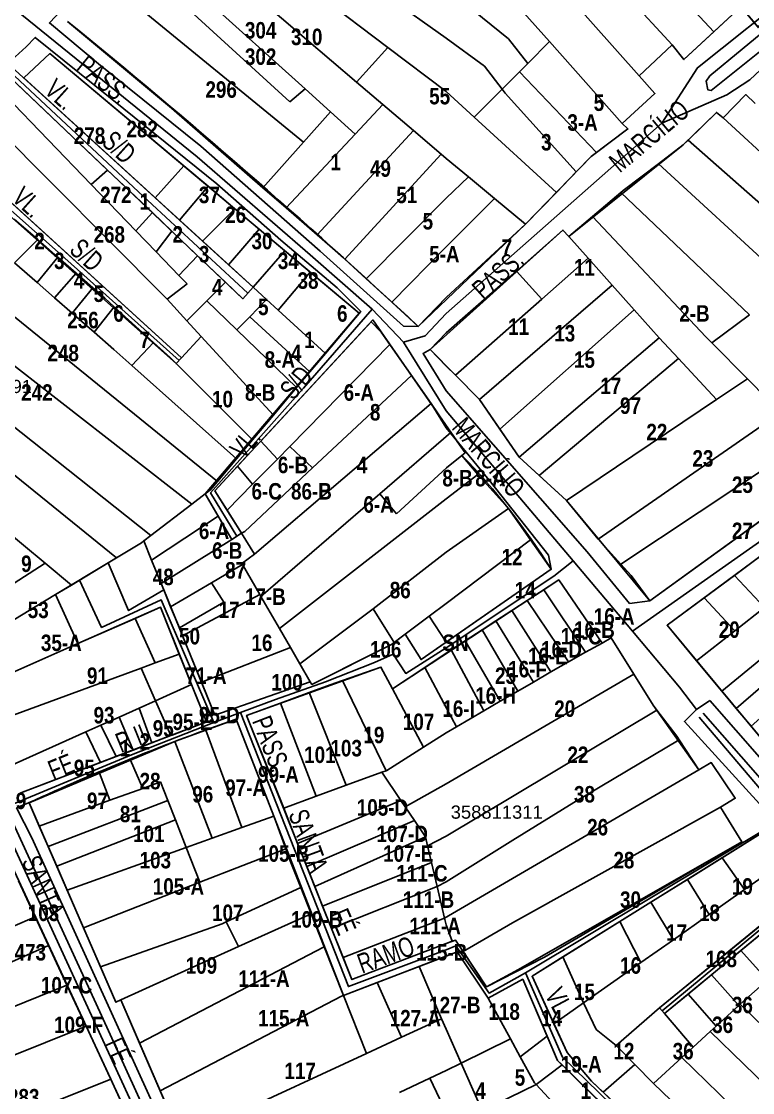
# Model space of a CAD drawing. Extents: x 199665 to 201826, y 4836581 to 4838476.
# Drawn here: x 199935.5 to 200046.6, y 4837611.9 to 4837774.5 of the extents above; entities that cross this region are included whole.
import ezdxf
from ezdxf.enums import TextEntityAlignment as Align

# ---------------------------------------------------------------- set-up
doc = ezdxf.new("R2010")
doc.units = 0
doc.header["$LTSCALE"] = 1.5
doc.header["$MEASUREMENT"] = 0
for name, color, linetype in [('CD-MALHA-LOTES', 40, 'CONTINUOUS'), ('CD_TXT_QUADRA', 7, 'CONTINUOUS'), ('RU-QUADRAS', 6, 'CONTINUOUS'), ('SV-EIXO-RUA-N-PAV', 6, 'CONTINUOUS'), ('SV-EIXO-RUA-PAV', 20, 'CONTINUOUS'), ('SV-RUA-NAO-PAV-S-GUIA-C-GUIA', 7, 'CONTINUOUS'), ('SV-RUA-PAVIM-S-GUIA-C-GUIA', 7, 'CONTINUOUS'), ('SV-TXT-RUA-N-PAV-S-GUIA-C-GUIA', 7, 'CONTINUOUS'), ('SV-TXT-RUA-PAV-S-GUIA-C-GUIA', 7, 'CONTINUOUS'), ('Th_NmrPort', 1, 'CONTINUOUS')]:
    doc.layers.add(name, color=color, linetype=linetype)
doc.styles.add('3587-23-2D_TXT$0$ARIAL', font='ARIAL.TTF')
doc.styles.add('ARIAL', font='ARIAL.TTF')
doc.styles.add('MONOTXT', font='ARIAL.TTF', dxfattribs={"height": 0.2})
doc.styles.get("Standard").update_dxf_attribs({"font": 'swisscbo.ttf'})

msp = doc.modelspace()

# ---------------------------------------------------------------- linework, layer by layer
at = {"layer": 'CD-MALHA-LOTES', "linetype": 'Continuous'}
for p, q in [((199967.39, 4837795.21), (200000, 4837772)), ((199963.37, 4837791.63), (199991.15, 4837770.59)), ((199986.38, 4837765.34), (199959.68, 4837788.08)), ((200015.68, 4837771.48), (200003.12, 4837785.59)), ((200029.33, 4837766.29), (200012.15, 4837785.64)), ((199956.09, 4837784.57), (199978.55, 4837764.31)), ((200040.68, 4837772.96), (200029.34, 4837785.11)), ((199954.08, 4837782.6), (199976.27, 4837762.36)), ((200025.38, 4837780.72), (200034.35, 4837770.98)), ((199978.33, 4837756.2), (199950.44, 4837779.05)), ((200009.49, 4837771.88), (200000, 4837779.6)), ((200044.19, 4837776.2), (200040.68, 4837772.96)), ((199958.25, 4837761.37), (199942.48, 4837774.55)), ((200040.68, 4837772.96), (200036.12, 4837768.75)), ((200005.8, 4837767.74), (200000, 4837772)), ((200012.4, 4837768.18), (200009.49, 4837771.88)), ((200015.68, 4837771.48), (200012.4, 4837768.18)), ((200015.68, 4837771.48), (200026.75, 4837759.03)), ((200034.35, 4837770.98), (200029.33, 4837766.29)), ((200036.12, 4837768.75), (200034.35, 4837770.98)), ((199935.82, 4837765.96), (199939.79, 4837769.66)), ((199939.79, 4837769.66), (199960.14, 4837752.6)), ((199991.15, 4837770.59), (199986.38, 4837765.34)), ((199991.15, 4837770.59), (200000, 4837763.89)), ((200008.52, 4837764.27), (200005.8, 4837767.74)), ((200011.14, 4837766.91), (200012.4, 4837768.18)), ((199955.77, 4837747.76), (199935.82, 4837765.96)), ((200008.52, 4837764.27), (200011.14, 4837766.91)), ((200011.14, 4837766.91), (200022.83, 4837754.65)), ((200029.33, 4837766.29), (200031.72, 4837763.59)), ((199934.82, 4837765.02), (199948.54, 4837751.98)), ((199976.27, 4837762.36), (199978.55, 4837764.31)), ((199978.55, 4837764.31), (199982.43, 4837760.8)), ((199990.4, 4837761.91), (199986.38, 4837765.34)), ((200004.27, 4837759.99), (200008.52, 4837764.27)), ((200008.52, 4837764.27), (200008.99, 4837763.66)), ((199946.07, 4837749.79), (199933.01, 4837763.33)), ((200004.27, 4837759.99), (200000, 4837763.89)), ((200008.99, 4837763.66), (200019.74, 4837751.69)), ((200031.72, 4837763.59), (200026.75, 4837759.03)), ((200042.07, 4837759.91), (200045.51, 4837763.44)), ((200045.51, 4837763.44), (200046.93, 4837762.1)), ((199972.16, 4837749.28), (199958.25, 4837761.37)), ((199986.18, 4837757.42), (199990.4, 4837761.91)), ((199990.4, 4837761.91), (199995.02, 4837757.98)), ((199929.77, 4837760.32), (199957.29, 4837732.67)), ((199982.43, 4837760.8), (199978.33, 4837756.2)), ((199982.43, 4837760.8), (199986.18, 4837757.42)), ((200016.74, 4837748.59), (200004.27, 4837759.99)), ((200036.76, 4837756.53), (200041.07, 4837760.72)), ((200041.07, 4837760.72), (200042.07, 4837759.91)), ((200042.07, 4837759.91), (200069.84, 4837734.29)), ((199980.4, 4837742.13), (199995.02, 4837757.98)), ((199995.02, 4837757.98), (199999.23, 4837754.39)), ((200027.62, 4837758.22), (200022.83, 4837754.65)), ((200026.75, 4837759.03), (200027.62, 4837758.22)), ((199978.33, 4837756.2), (199972.16, 4837749.28)), ((199986.18, 4837757.42), (199975.67, 4837746.23)), ((200036, 4837755.79), (200036.76, 4837756.53)), ((200036.76, 4837756.53), (200055.67, 4837739.86)), ((199959.79, 4837723.49), (199924.6, 4837755.48)), ((200022.83, 4837754.65), (200022.03, 4837754.05)), ((200032.25, 4837752.92), (200036, 4837755.79)), ((199999.23, 4837754.39), (199984.61, 4837738.44)), ((199999.23, 4837754.39), (200000, 4837753.74)), ((200000, 4837753.74), (200003.39, 4837750.94)), ((200022.03, 4837754.05), (200019.74, 4837751.69)), ((200026.91, 4837748.85), (200032.25, 4837752.92)), ((200032.25, 4837752.92), (200051.57, 4837735.16)), ((199948.54, 4837751.98), (199946.07, 4837749.79)), ((199948.54, 4837751.98), (199955.36, 4837745.51)), ((199960.14, 4837752.6), (199955.77, 4837747.76)), ((199960.14, 4837752.6), (199963.82, 4837749.51)), ((200019.74, 4837751.69), (200016.74, 4837748.59)), ((199952.84, 4837742.77), (199946.07, 4837749.79)), ((200003.39, 4837750.94), (200000, 4837747.69)), ((200003.39, 4837750.94), (200007.35, 4837747.67)), ((199963.82, 4837749.51), (199959.47, 4837744.39)), ((199963.82, 4837749.51), (199967.89, 4837746.1)), ((199975.67, 4837746.23), (199972.16, 4837749.28)), ((200012.06, 4837743.77), (200016.74, 4837748.59)), ((200022.24, 4837744.91), (200026.56, 4837748.55)), ((200026.56, 4837748.55), (200026.91, 4837748.85)), ((200026.56, 4837748.55), (200046.07, 4837729.99)), ((199959.47, 4837744.39), (199955.77, 4837747.76)), ((200000, 4837747.69), (199987.84, 4837735.48)), ((200007.35, 4837747.67), (200000, 4837740.3)), ((200007.35, 4837747.67), (200012.06, 4837743.77)), ((199913.95, 4837746.25), (199965.27, 4837704.69)), ((199955.36, 4837745.51), (199952.84, 4837742.77)), ((199955.36, 4837745.51), (199958.32, 4837742.7)), ((199967.89, 4837746.1), (199962.98, 4837741.19)), ((199967.89, 4837746.1), (199971.57, 4837743.01)), ((199980.4, 4837742.13), (199975.67, 4837746.23)), ((200018.63, 4837741.87), (200022.24, 4837744.91)), ((200022.24, 4837744.91), (200039.47, 4837726.64)), ((199934.38, 4837744.53), (199937.93, 4837741.42)), ((199962.98, 4837741.19), (199959.47, 4837744.39)), ((200012.06, 4837743.77), (200000, 4837732.61)), ((199909.39, 4837741.68), (199961.33, 4837701.24)), ((199955.93, 4837739.56), (199952.84, 4837742.77)), ((199958.32, 4837742.7), (199955.93, 4837739.56)), ((199958.32, 4837742.7), (199962.24, 4837738.97)), ((199971.57, 4837743.01), (199966.91, 4837737.6)), ((199971.57, 4837743.01), (199975.51, 4837739.7)), ((199983.91, 4837739.08), (199980.4, 4837742.13)), ((200010.67, 4837736.64), (200017.74, 4837742.87)), ((200017.74, 4837742.87), (200018.63, 4837741.87)), ((200018.63, 4837741.87), (200021.57, 4837738.58)), ((199937.93, 4837741.42), (199934.41, 4837737.9)), ((199937.93, 4837741.42), (199941.01, 4837738.73)), ((199966.91, 4837737.6), (199962.98, 4837741.19)), ((199991.74, 4837731.91), (200000, 4837740.3)), ((199941.01, 4837738.73), (199937.87, 4837734.89)), ((199941.01, 4837738.73), (199943.76, 4837736.33)), ((199959.38, 4837735.99), (199955.93, 4837739.56)), ((199962.24, 4837738.97), (199959.38, 4837735.99)), ((199966.48, 4837734.94), (199962.24, 4837738.97)), ((199975.51, 4837739.7), (199970.65, 4837734.19)), ((199975.51, 4837739.7), (199979.35, 4837736.49)), ((199984.61, 4837738.44), (199983.91, 4837739.08)), ((199987.84, 4837735.48), (199984.61, 4837738.44)), ((200014.54, 4837732.38), (200021.57, 4837738.58)), ((200021.57, 4837738.58), (200025.2, 4837734.52)), ((199955.13, 4837696.49), (199904.4, 4837736.73)), ((199937.87, 4837734.89), (199934.41, 4837737.9)), ((199970.65, 4837734.19), (199966.91, 4837737.6)), ((200000, 4837727.24), (200010.67, 4837736.64)), ((200014.54, 4837732.38), (200010.67, 4837736.64)), ((199943.76, 4837736.33), (199940.5, 4837732.58)), ((199943.76, 4837736.33), (199946.32, 4837734.09)), ((199959.38, 4837735.99), (199960.62, 4837734.69)), ((199963.65, 4837732.14), (199966.48, 4837734.94)), ((199969.11, 4837732.44), (199966.48, 4837734.94)), ((199979.35, 4837736.49), (199974.46, 4837730.71)), ((199979.35, 4837736.49), (199986.8, 4837730.24)), ((199987.84, 4837735.48), (199991.74, 4837731.91)), ((199940.5, 4837732.58), (199937.87, 4837734.89)), ((199946.32, 4837734.09), (199943.19, 4837730.24)), ((199946.32, 4837734.09), (199948.12, 4837732.52)), ((199960.62, 4837734.69), (199957.6, 4837732.37)), ((199970.65, 4837734.19), (199969.11, 4837732.44)), ((199972.69, 4837732.32), (199970.65, 4837734.19)), ((200025.2, 4837734.52), (200005.08, 4837717.14)), ((200025.2, 4837734.52), (200028.56, 4837730.76)), ((199949.91, 4837693.11), (199900.6, 4837732.97)), ((199943.19, 4837730.24), (199940.5, 4837732.58)), ((199948.12, 4837732.52), (199949.54, 4837731.23)), ((199957.29, 4837732.67), (199957.6, 4837732.37)), ((199957.6, 4837732.37), (199960.58, 4837729.09)), ((199960.58, 4837729.09), (199963.65, 4837732.14)), ((199963.65, 4837732.14), (199968.21, 4837727.72)), ((199970.15, 4837729.71), (199972.69, 4837732.32)), ((199974.46, 4837730.71), (199972.69, 4837732.32)), ((199991.74, 4837731.91), (199995.77, 4837728.23)), ((199995.77, 4837728.23), (200000, 4837732.61)), ((200001.42, 4837720.81), (200014.54, 4837732.38)), ((199946.49, 4837727.36), (199943.19, 4837730.24)), ((199949.54, 4837731.23), (199946.49, 4837727.36)), ((199949.54, 4837731.23), (199955.52, 4837725.81)), ((199974.46, 4837730.71), (199981.66, 4837724.14)), ((199986.8, 4837730.24), (199981.66, 4837724.14)), ((200028.56, 4837730.76), (200008.17, 4837712.64)), ((200028.56, 4837730.76), (200032.37, 4837726.51)), ((199960.58, 4837729.09), (199962.79, 4837726.68)), ((199968.21, 4837727.72), (199970.15, 4837729.71)), ((199970.15, 4837729.71), (199979.28, 4837721.32)), ((199988.85, 4837729.22), (199971.85, 4837710.83)), ((199991.45, 4837725.51), (199988.85, 4837729.22)), ((200046.07, 4837729.99), (200040.38, 4837725.72)), ((199949.5, 4837724.73), (199946.49, 4837727.36)), ((199977.27, 4837718.94), (199968.21, 4837727.72)), ((200000, 4837727.24), (199997.56, 4837724.74)), ((199955.52, 4837725.81), (199952.23, 4837722.3)), ((199955.52, 4837725.81), (199958.06, 4837723.51)), ((199959.79, 4837723.49), (199962.79, 4837726.68)), ((199962.79, 4837726.68), (199973.74, 4837714.75)), ((199976.23, 4837710.01), (199991.45, 4837725.51)), ((199991.45, 4837725.51), (199994.75, 4837720.79)), ((200032.37, 4837726.51), (200011.11, 4837708.37)), ((200032.37, 4837726.51), (200035.31, 4837723.34)), ((200039.47, 4837726.64), (200040.38, 4837725.72)), ((200040.38, 4837725.72), (200045.78, 4837720.26)), ((199952.23, 4837722.3), (199949.5, 4837724.73)), ((199981.66, 4837724.14), (199979.28, 4837721.32)), ((199997.56, 4837724.74), (200000, 4837722.22)), ((199968.16, 4837708.13), (199952.23, 4837722.3)), ((199958.06, 4837723.51), (199958.97, 4837722.6)), ((199958.97, 4837722.6), (199959.79, 4837723.49)), ((199958.97, 4837722.6), (199970.58, 4837710.99)), ((200001.42, 4837720.81), (200000, 4837722.22)), ((200035.31, 4837723.34), (200014.11, 4837705.62)), ((200035.31, 4837723.34), (200041.09, 4837717.12)), ((199979.28, 4837721.32), (199977.27, 4837718.94)), ((199979.71, 4837706.75), (199994.75, 4837720.79)), ((199994.75, 4837720.79), (199997.71, 4837716.54)), ((200005.08, 4837717.14), (200001.42, 4837720.81)), ((199973.74, 4837714.75), (199977.27, 4837718.94)), ((200041.09, 4837717.12), (200045.78, 4837720.26)), ((200045.78, 4837720.26), (200048.82, 4837717.19)), ((200008.17, 4837712.64), (200005.08, 4837717.14)), ((200041.09, 4837717.12), (200018.29, 4837701.81)), ((199997.71, 4837716.54), (199970.9, 4837693.68)), ((200000.72, 4837712.14), (199997.71, 4837716.54)), ((199973.74, 4837714.75), (199970.58, 4837710.99)), ((200050.83, 4837715.15), (200023.08, 4837695.95)), ((200011.11, 4837708.37), (200008.17, 4837712.64)), ((199970.58, 4837710.99), (199968.16, 4837708.13)), ((199971.85, 4837710.83), (199968.8, 4837707.56)), ((199971.85, 4837710.83), (199974.35, 4837708.09)), ((199989.9, 4837702.81), (200000.72, 4837712.14)), ((200000.72, 4837712.14), (200002.9, 4837709.05)), ((199974.35, 4837708.09), (199976.23, 4837710.01)), ((199979.71, 4837706.75), (199976.23, 4837710.01)), ((200002.9, 4837709.05), (200002.4, 4837708.66)), ((199965.27, 4837704.69), (199968.16, 4837708.13)), ((199968.8, 4837707.56), (199968.3, 4837707.01)), ((199970.59, 4837704.26), (199974.35, 4837708.09)), ((200002.4, 4837708.66), (200000.05, 4837706.75)), ((200002.4, 4837708.66), (200004.83, 4837705.77)), ((200014.11, 4837705.62), (200011.11, 4837708.37)), ((200050.78, 4837708.22), (200026.53, 4837692.12)), ((199964.86, 4837703.29), (199968.3, 4837707.01)), ((199968.3, 4837707.01), (199970.59, 4837704.26)), ((199969.39, 4837697.11), (199979.71, 4837706.75)), ((199992.44, 4837699.8), (200000.05, 4837706.75)), ((200004.83, 4837705.77), (200000, 4837702.07)), ((200004.83, 4837705.77), (200009.46, 4837700.57)), ((199965.27, 4837704.69), (199964.25, 4837703.48)), ((199970.59, 4837704.26), (199966.72, 4837700.32)), ((200018.29, 4837701.81), (200014.11, 4837705.62)), ((199963.38, 4837702.81), (199961.33, 4837701.24)), ((199964.25, 4837703.48), (199963.38, 4837702.81)), ((199965.37, 4837699.41), (199963.38, 4837702.81)), ((199966.72, 4837700.32), (199964.86, 4837703.29)), ((199971.85, 4837687.24), (199989.9, 4837702.81)), ((199989.9, 4837702.81), (199992.44, 4837699.8)), ((200054.14, 4837703.34), (200030.96, 4837686.58)), ((199961.33, 4837701.24), (199955.13, 4837696.49)), ((199974.66, 4837682.39), (200000, 4837702.07)), ((200023.08, 4837695.95), (200018.29, 4837701.81)), ((199955.25, 4837692.74), (199965.37, 4837699.41)), ((199965.37, 4837699.41), (199967.43, 4837695.88)), ((199968.92, 4837696.82), (199966.72, 4837700.32)), ((200009.46, 4837700.57), (200000, 4837693.94)), ((200009.46, 4837700.57), (200012.81, 4837695.83)), ((199932.48, 4837697.74), (199939.06, 4837692.29)), ((199955.13, 4837696.49), (199954.05, 4837695.67)), ((199967.43, 4837695.88), (199968.92, 4837696.82)), ((199968.92, 4837696.82), (199969.39, 4837697.11)), ((199970.9, 4837693.68), (199968.92, 4837696.82)), ((200023.19, 4837695.81), (200023.08, 4837695.95)), ((199953.7, 4837695.4), (199949.91, 4837693.11)), ((199954.05, 4837695.67), (199953.7, 4837695.4)), ((199955.25, 4837692.74), (199954.05, 4837695.67)), ((199967.43, 4837695.88), (199956.69, 4837689.2)), ((200012.81, 4837695.83), (200000, 4837686.16)), ((200012.81, 4837695.83), (200015.96, 4837691.37)), ((200026.53, 4837692.12), (200023.19, 4837695.81)), ((199949.91, 4837693.11), (199948.66, 4837692.35)), ((199956.69, 4837689.2), (199955.25, 4837692.74)), ((199970.9, 4837693.68), (199968.96, 4837692.23)), ((199988.92, 4837685.35), (200000, 4837693.94)), ((200043.8, 4837690.42), (200047.88, 4837693.43)), ((199939.06, 4837692.29), (199931.87, 4837687.67)), ((199943.06, 4837688.96), (199939.06, 4837692.29)), ((199943.06, 4837688.96), (199948.66, 4837692.35)), ((199948.66, 4837692.35), (199951.74, 4837685.1)), ((199964.33, 4837689.3), (199969.06, 4837692.07)), ((199968.96, 4837692.23), (199969.06, 4837692.07)), ((199969.06, 4837692.07), (199971.67, 4837687.55)), ((200015.96, 4837691.37), (200000, 4837680.27)), ((200028.09, 4837690.41), (200026.53, 4837692.12)), ((200014.84, 4837688.26), (200017.11, 4837689.74)), ((200017.11, 4837689.74), (200023.69, 4837680.16)), ((200030.96, 4837686.58), (200028.09, 4837690.41)), ((200039.21, 4837687.02), (200043.8, 4837690.42)), ((200043.8, 4837690.42), (200048.37, 4837685.54)), ((199940.66, 4837687.51), (199943.06, 4837688.96)), ((199951.74, 4837685.1), (199957.08, 4837688.26)), ((199957.08, 4837688.26), (199956.69, 4837689.2)), ((199958.13, 4837685.68), (199957.08, 4837688.26)), ((199958.13, 4837685.68), (199964.33, 4837689.3)), ((199964.33, 4837689.3), (199966.2, 4837686.35)), ((200012.32, 4837686.62), (200014.84, 4837688.26)), ((200014.84, 4837688.26), (200021.18, 4837678.76)), ((199926.35, 4837678.86), (199940.66, 4837687.51)), ((199940.66, 4837687.51), (199944.04, 4837680.08)), ((199966.2, 4837686.35), (199959.46, 4837682.45)), ((199971.67, 4837687.55), (199959.93, 4837681.28)), ((199971.85, 4837687.24), (199971.67, 4837687.55)), ((199974.66, 4837682.39), (199971.85, 4837687.24)), ((200000, 4837686.16), (199997.43, 4837684.24)), ((200010, 4837685.12), (200012.32, 4837686.62)), ((200012.32, 4837686.62), (200018.6, 4837677.32)), ((200033.58, 4837682.85), (200039.21, 4837687.02)), ((200039.21, 4837687.02), (200043.87, 4837682.03)), ((200068.3, 4837687.03), (200046.32, 4837667.55)), ((199956.58, 4837685.62), (199952.72, 4837683.88)), ((199959.45, 4837678.48), (199956.58, 4837685.62)), ((199959.46, 4837682.45), (199958.13, 4837685.68)), ((199977.78, 4837677), (199988.92, 4837685.35)), ((199988.92, 4837685.35), (199992.11, 4837680.25)), ((200007.54, 4837683.52), (200010, 4837685.12)), ((200010, 4837685.12), (200015.91, 4837675.79)), ((200043.87, 4837682.03), (200048.37, 4837685.54)), ((199952.72, 4837683.88), (199944.04, 4837680.08)), ((199952.72, 4837683.88), (199955.79, 4837677.14)), ((199993.76, 4837681.49), (199997.43, 4837684.24)), ((199997.43, 4837684.24), (200000, 4837680.27)), ((200005.45, 4837682.16), (200007.54, 4837683.52)), ((200007.54, 4837683.52), (200013.25, 4837674.24)), ((199959.93, 4837681.28), (199959.46, 4837682.45)), ((199959.93, 4837681.28), (199962.81, 4837674.24)), ((199974.66, 4837682.39), (199976.35, 4837679.47)), ((199992.11, 4837680.25), (199993.76, 4837681.49)), ((199996.2, 4837677.65), (199993.76, 4837681.49)), ((200002.89, 4837680.5), (200005.45, 4837682.16)), ((200005.45, 4837682.16), (200010.91, 4837672.87)), ((200038.05, 4837677.48), (200033.58, 4837682.85)), ((200043.87, 4837682.03), (200038.05, 4837677.48)), ((200052.61, 4837681.7), (200041.9, 4837672.86)), ((199944.04, 4837680.08), (199928.69, 4837673.29)), ((199988.98, 4837678.59), (199991.71, 4837679.95)), ((199991.71, 4837679.95), (199992.11, 4837680.25)), ((200000, 4837680.27), (199996.2, 4837677.65)), ((200000.77, 4837679.13), (200002.89, 4837680.5)), ((200002.89, 4837680.5), (200008.22, 4837671.31)), ((200023.69, 4837680.16), (200021.18, 4837678.76)), ((200023.69, 4837680.16), (200025.08, 4837680.94)), ((200025.08, 4837680.94), (200028.5, 4837675.44)), ((199955.79, 4837677.14), (199959.45, 4837678.48)), ((199959.45, 4837678.48), (199961.3, 4837673.86)), ((199962.81, 4837674.24), (199976.35, 4837679.47)), ((199976.35, 4837679.47), (199977.78, 4837677)), ((199979.59, 4837673.89), (199988.98, 4837678.59)), ((199996.76, 4837676.46), (200000.01, 4837678.63)), ((200000.01, 4837678.63), (200000.77, 4837679.13)), ((200005.71, 4837669.85), (200000.77, 4837679.13)), ((200021.18, 4837678.76), (200018.6, 4837677.32)), ((200054.65, 4837679.36), (200044.09, 4837670.23)), ((199953.65, 4837676.35), (199955.79, 4837677.14)), ((199977.78, 4837677), (199979.36, 4837674.27)), ((199984.26, 4837674.47), (199990.08, 4837676.52)), ((199990.08, 4837676.52), (199991.85, 4837673.19)), ((199991.85, 4837673.19), (199996.76, 4837676.46)), ((199996.76, 4837676.46), (200000.06, 4837670.26)), ((200017.42, 4837676.66), (200015.91, 4837675.79)), ((200018.6, 4837677.32), (200017.42, 4837676.66)), ((200041.9, 4837672.86), (200038.05, 4837677.48)), ((199930.91, 4837668), (199953.65, 4837676.35)), ((199955.83, 4837671.41), (199953.65, 4837676.35)), ((200028.5, 4837675.44), (200000.01, 4837658.76)), ((200015.91, 4837675.79), (200013.25, 4837674.24)), ((200028.5, 4837675.44), (200031.44, 4837670.72)), ((199961.3, 4837673.86), (199955.83, 4837671.41)), ((199961.3, 4837673.86), (199963.57, 4837668.18)), ((199964.86, 4837669.22), (199962.81, 4837674.24)), ((199979.36, 4837674.27), (199964.86, 4837669.22)), ((199979.18, 4837672.64), (199982.39, 4837673.81)), ((199979.36, 4837674.27), (199979.59, 4837673.89)), ((199982.39, 4837673.81), (199984.26, 4837674.47)), ((199984.26, 4837674.47), (199990.87, 4837660.78)), ((199991.85, 4837673.19), (199996.54, 4837664.34)), ((200013.25, 4837674.24), (200010.91, 4837672.87)), ((199974.82, 4837671.05), (199979.18, 4837672.64)), ((199979.18, 4837672.64), (199984.82, 4837658.56)), ((200010.91, 4837672.87), (200008.22, 4837671.31)), ((200044.09, 4837670.23), (200041.9, 4837672.86)), ((199950.3, 4837668.93), (199953.34, 4837670.29)), ((199953.34, 4837670.29), (199955.83, 4837671.41)), ((199953.34, 4837670.29), (199955.26, 4837665.01)), ((199955.83, 4837671.41), (199958.17, 4837666.12)), ((199969.67, 4837669.18), (199974.82, 4837671.05)), ((199974.82, 4837671.05), (199980.27, 4837656.89)), ((200032.01, 4837669.99), (200000, 4837650.82)), ((200001.58, 4837667.45), (200000.06, 4837670.26)), ((200008.22, 4837671.31), (200005.71, 4837669.85)), ((200031.44, 4837670.72), (200032.01, 4837669.99)), ((200032.01, 4837669.99), (200035.05, 4837666.03)), ((200046.32, 4837667.55), (200044.09, 4837670.23)), ((199947.55, 4837667.7), (199950.3, 4837668.93)), ((199950.3, 4837668.93), (199952.42, 4837663.92)), ((199963.46, 4837666.92), (199968.08, 4837668.6)), ((199968.08, 4837668.6), (199973.8, 4837653.87)), ((199975.31, 4837655.07), (199969.67, 4837669.18)), ((200001.58, 4837667.45), (200005.71, 4837669.85)), ((199933.65, 4837661.48), (199945.26, 4837666.67)), ((199945.26, 4837666.67), (199947.55, 4837667.7)), ((199945.26, 4837666.67), (199947.49, 4837662.04)), ((199947.55, 4837667.7), (199949.85, 4837662.94)), ((199963.57, 4837668.18), (199958.37, 4837666.19)), ((199958.85, 4837665.24), (199963.46, 4837666.92)), ((199963.46, 4837666.92), (199968.93, 4837652.13)), ((200000, 4837666.53), (200001.58, 4837667.45)), ((200049.76, 4837663.42), (200046.32, 4837667.55)), ((199958.76, 4837665.2), (199952.01, 4837662.37)), ((199955.26, 4837665.01), (199952.42, 4837663.92)), ((199958.17, 4837666.12), (199955.26, 4837665.01)), ((199958.37, 4837666.19), (199958.17, 4837666.12)), ((199958.76, 4837665.2), (199958.85, 4837665.24)), ((199964.46, 4837650.53), (199958.76, 4837665.2)), ((200000, 4837666.53), (199996.54, 4837664.34)), ((200035.42, 4837665.47), (200019.41, 4837655.93)), ((200035.05, 4837666.03), (200035.42, 4837665.47)), ((200035.42, 4837665.47), (200038.41, 4837660.9)), ((199952.42, 4837663.92), (199949.85, 4837662.94)), ((199996.54, 4837664.34), (199990.97, 4837660.82)), ((199947.49, 4837662.04), (199935.36, 4837657.41)), ((199947.33, 4837660.41), (199952.01, 4837662.37)), ((199949.85, 4837662.94), (199947.49, 4837662.04)), ((199952.01, 4837662.37), (199953.89, 4837658.09)), ((200038.41, 4837660.9), (200040.27, 4837662)), ((200040.27, 4837662), (200043.92, 4837656.59)), ((199936.62, 4837655.92), (199947.33, 4837660.41)), ((199947.33, 4837660.41), (199948.91, 4837656.28)), ((199990.2, 4837660.54), (199984.82, 4837658.56)), ((199990.87, 4837660.78), (199990.2, 4837660.54)), ((199993.11, 4837656.26), (199990.2, 4837660.54)), ((199990.97, 4837660.82), (199990.87, 4837660.78)), ((200038.41, 4837660.9), (199999.76, 4837638.41)), ((199953.89, 4837658.09), (199956.6, 4837659.08)), ((199956.6, 4837659.08), (199957.72, 4837656.23)), ((199984.82, 4837658.56), (199980.27, 4837656.89)), ((199993.78, 4837655.28), (200000.01, 4837658.76)), ((199953.89, 4837658.09), (199948.91, 4837656.28)), ((199980.27, 4837656.89), (199975.31, 4837655.07)), ((199938.16, 4837652.38), (199936.62, 4837655.92)), ((199948.91, 4837656.28), (199938.16, 4837652.38)), ((199939.5, 4837649.29), (199957.72, 4837656.23)), ((199957.72, 4837656.23), (199958.85, 4837653.34)), ((199977.43, 4837649.74), (199993.11, 4837656.26)), ((199993.11, 4837656.26), (199993.78, 4837655.28)), ((199993.78, 4837655.28), (199995.19, 4837653.22)), ((200010.07, 4837637.69), (200041.66, 4837655.24)), ((200019.41, 4837655.93), (200010.11, 4837650.24)), ((200043.92, 4837656.59), (200041.66, 4837655.24)), ((200041.66, 4837655.24), (200044.94, 4837649.98)), ((199973.8, 4837653.87), (199968.93, 4837652.13)), ((199974.05, 4837653.23), (199973.8, 4837653.87)), ((199975.31, 4837655.07), (199977.43, 4837649.74)), ((199938.16, 4837652.38), (199939.5, 4837649.29)), ((199958.85, 4837653.34), (199940.82, 4837646.26)), ((199958.85, 4837653.34), (199960.5, 4837649.11)), ((199968.93, 4837652.13), (199964.46, 4837650.53)), ((199975.62, 4837648.91), (199974.05, 4837653.23)), ((199978.83, 4837646.24), (199995.19, 4837653.22)), ((199995.19, 4837653.22), (199996.86, 4837650.72)), ((199960.5, 4837649.11), (199964.46, 4837650.53)), ((199996.86, 4837650.72), (199980.05, 4837643.19)), ((199997.18, 4837649.36), (199996.86, 4837650.72)), ((199997.18, 4837649.36), (200000, 4837650.82)), ((200041.96, 4837647.57), (200048.17, 4837651.44)), ((199940.82, 4837646.26), (199939.5, 4837649.29)), ((199960.5, 4837649.11), (199942.4, 4837642.63)), ((199960.5, 4837649.11), (199962.57, 4837643.83)), ((199962.57, 4837643.83), (199975.62, 4837648.91)), ((199975.62, 4837648.91), (199976.01, 4837647.84)), ((199978.83, 4837646.24), (199977.43, 4837649.74)), ((199997.76, 4837646.83), (199997.18, 4837649.36)), ((200010.11, 4837650.24), (199999.99, 4837643.92)), ((200044.94, 4837649.98), (200014.95, 4837632.46)), ((199976.01, 4837647.84), (199977.9, 4837643.06)), ((200036.66, 4837644.27), (200041.96, 4837647.57)), ((200041.96, 4837647.57), (200045.35, 4837642.74)), ((199942.4, 4837642.63), (199940.82, 4837646.26)), ((199980.05, 4837643.19), (199978.83, 4837646.24)), ((199981.23, 4837640.22), (199997.76, 4837646.83)), ((199998.63, 4837643.22), (199997.76, 4837646.83)), ((200045.35, 4837642.74), (200051.53, 4837647.09)), ((199935.02, 4837644.04), (199937.56, 4837638.58)), ((199998.63, 4837643.22), (199999.99, 4837643.92)), ((200031.11, 4837640.82), (200036.66, 4837644.27)), ((200036.66, 4837644.27), (200039.95, 4837638.94)), ((199944.88, 4837636.94), (199942.4, 4837642.63)), ((199962.57, 4837643.83), (199944.88, 4837636.94)), ((199977.9, 4837643.06), (199966.56, 4837637.83)), ((199977.9, 4837643.06), (199979.49, 4837639.06)), ((199980.05, 4837643.19), (199981.23, 4837640.22)), ((199982.6, 4837636.8), (199998.63, 4837643.22)), ((199998.63, 4837643.22), (199999.76, 4837638.41)), ((200039.95, 4837638.94), (200045.35, 4837642.74)), ((200026.38, 4837637.88), (200031.11, 4837640.82)), ((200031.11, 4837640.82), (200034.53, 4837635.12)), ((200052.94, 4837641.54), (200032.42, 4837624.78)), ((199979.49, 4837639.06), (199968.44, 4837634.06)), ((199979.49, 4837639.06), (199981.48, 4837634.02)), ((199981.23, 4837640.22), (199982.6, 4837636.8)), ((199937.56, 4837638.58), (199931.44, 4837635.96)), ((199939.59, 4837634.22), (199937.56, 4837638.58)), ((199947.46, 4837631.01), (199965.96, 4837637.55)), ((199965.96, 4837637.55), (199966.56, 4837637.83)), ((199966.56, 4837637.83), (199968.44, 4837634.06)), ((199999.76, 4837638.41), (199984.36, 4837632.39)), ((199999.76, 4837638.41), (200000, 4837637.38)), ((200000.93, 4837634.88), (200000, 4837637.38)), ((200002.57, 4837633.32), (200010.07, 4837637.69)), ((200017.73, 4837632.5), (200026.38, 4837637.88)), ((200026.38, 4837637.88), (200029.59, 4837631.64)), ((200034.53, 4837635.12), (200039.95, 4837638.94)), ((199947.46, 4837631.01), (199944.88, 4837636.94)), ((199984.36, 4837632.39), (199982.6, 4837636.8)), ((200044.79, 4837633.47), (200048.21, 4837636.29)), ((199927.82, 4837629.04), (199939.59, 4837634.22)), ((199939.59, 4837634.22), (199942.38, 4837628.21)), ((200000, 4837634.52), (199985.69, 4837629.05)), ((200000, 4837634.52), (200000.93, 4837634.88)), ((200001.41, 4837635.07), (200000.93, 4837634.88)), ((200002.57, 4837633.32), (200001.41, 4837635.07)), ((200029.59, 4837631.64), (200034.53, 4837635.12)), ((199968.44, 4837634.06), (199950.55, 4837625.97)), ((199953.39, 4837619.42), (199981.48, 4837634.02)), ((199981.48, 4837634.02), (199984.41, 4837626.63)), ((200000, 4837632.63), (199995.89, 4837631.05)), ((200000, 4837632.63), (200001.65, 4837633.29)), ((200001.65, 4837633.29), (200006.39, 4837626.22)), ((200006.12, 4837627.97), (200002.57, 4837633.32)), ((200013.05, 4837629.58), (200017.73, 4837632.5)), ((200017.73, 4837632.5), (200020.88, 4837625.52)), ((200040.3, 4837629.77), (200044.79, 4837633.47)), ((200044.79, 4837633.47), (200048.83, 4837628.95)), ((199949.8, 4837625.63), (199947.46, 4837631.01)), ((199985.69, 4837629.05), (199984.36, 4837632.39)), ((199995.89, 4837631.05), (199989.52, 4837628.6)), ((199995.89, 4837631.05), (199999.27, 4837623.1)), ((200014.95, 4837632.46), (200006.12, 4837627.97)), ((200029.59, 4837631.64), (200020.88, 4837625.52)), ((200016.37, 4837622.34), (200013.05, 4837629.58)), ((200036.77, 4837626.86), (200040.3, 4837629.77)), ((200040.3, 4837629.77), (200044.47, 4837625.15)), ((199942.38, 4837628.21), (199930.25, 4837623.33)), ((199942.38, 4837628.21), (199945.28, 4837621.98)), ((199984.41, 4837626.63), (199989.52, 4837628.6)), ((199989.52, 4837628.6), (199993.19, 4837620.3)), ((200006.39, 4837626.22), (200011.64, 4837629.12)), ((200011.64, 4837629.12), (200015.35, 4837620.45)), ((200047.73, 4837627.99), (200044.68, 4837625.33)), ((199950.55, 4837625.97), (199949.8, 4837625.63)), ((199953.39, 4837619.42), (199950.55, 4837625.97)), ((199984.11, 4837626.52), (199956.53, 4837612.18)), ((199984.41, 4837626.63), (199984.11, 4837626.52)), ((199984.41, 4837626.63), (199987.88, 4837617.85)), ((200009.76, 4837620.05), (200006.39, 4837626.22)), ((200033.17, 4837623.9), (200036.77, 4837626.86)), ((200036.77, 4837626.86), (200041.01, 4837622)), ((200016.37, 4837622.34), (200020.88, 4837625.52)), ((200020.88, 4837625.52), (200020.91, 4837625.45)), ((200020.91, 4837625.45), (200022.78, 4837621.5)), ((200032.42, 4837624.78), (200025.83, 4837619.07)), ((200032.42, 4837624.78), (200033.17, 4837623.9)), ((200044.47, 4837625.15), (200041.01, 4837622)), ((200044.68, 4837625.33), (200044.47, 4837625.15)), ((200044.68, 4837625.33), (200076.83, 4837593.93)), ((199993.19, 4837620.3), (199999.27, 4837623.1)), ((199999.27, 4837623.1), (200000, 4837621.54)), ((200033.17, 4837623.9), (200037.54, 4837618.82)), ((199932.94, 4837617.03), (199945.28, 4837621.98)), ((199945.28, 4837621.98), (199949.03, 4837613.93)), ((200002.28, 4837616.38), (200000, 4837621.54)), ((200018.37, 4837617.97), (200016.37, 4837622.34)), ((200022.78, 4837621.5), (200025.83, 4837619.07)), ((200040.13, 4837621.19), (200037.54, 4837618.82)), ((200041.01, 4837622), (200040.13, 4837621.19)), ((200040.13, 4837621.19), (200068.15, 4837593.93)), ((199993.19, 4837620.3), (199987.88, 4837617.85)), ((200002.28, 4837616.38), (200009.76, 4837620.05)), ((200009.76, 4837620.05), (200011.25, 4837617.33)), ((200015.35, 4837620.45), (200011.25, 4837617.33)), ((200015.35, 4837620.45), (200016.93, 4837616.76)), ((199956.53, 4837612.18), (199953.39, 4837619.42)), ((199987.88, 4837617.85), (199959.71, 4837604.85)), ((200022.08, 4837613.66), (200018.37, 4837617.97)), ((200025.83, 4837619.07), (200028.67, 4837616.15)), ((200037.54, 4837618.82), (200035.83, 4837617.25)), ((200000, 4837615.27), (200002.28, 4837616.38)), ((200004.86, 4837610.55), (200002.28, 4837616.38)), ((200011.25, 4837617.33), (200013.4, 4837613.39)), ((200016.93, 4837616.76), (200017.62, 4837616.1)), ((200035.83, 4837617.25), (200031.48, 4837613.27)), ((200035.83, 4837617.25), (200059.77, 4837593.93)), ((200000, 4837615.27), (199997.53, 4837614.1)), ((200017.62, 4837616.1), (200013.66, 4837613.11)), ((200017.62, 4837616.1), (200022.01, 4837611.84)), ((200028.67, 4837616.15), (200023.85, 4837611.99)), ((200028.67, 4837616.15), (200031.48, 4837613.27)), ((199949.03, 4837613.93), (199916.68, 4837601.04)), ((199949.03, 4837613.93), (199951.14, 4837609.38)), ((199997.53, 4837614.1), (199992.92, 4837611.9)), ((199997.53, 4837614.1), (200000, 4837608.9)), ((200013.66, 4837613.11), (200005.48, 4837609.14)), ((200013.4, 4837613.39), (200013.66, 4837613.11)), ((200013.66, 4837613.11), (200018.1, 4837608.35)), ((200023.85, 4837611.99), (200022.08, 4837613.66)), ((200031.48, 4837613.27), (200035.46, 4837609.49)), ((199959.71, 4837604.85), (199956.53, 4837612.18)), ((200030.91, 4837605.33), (200023.85, 4837611.99))]:
    msp.add_line(p, q, dxfattribs=at)
at = {"layer": 'RU-QUADRAS', "color": 6, "linetype": 'Continuous'}
for points in [[(200044.19, 4837776.2), (200036.12, 4837768.75), (200034.35, 4837770.98), (200029.33, 4837766.29), (200031.72, 4837763.59), (200026.75, 4837759.03), (200027.62, 4837758.22), (200022.03, 4837754.05), (200012.06, 4837743.77), (199995.77, 4837728.23, 0.016454), (199942.48, 4837774.55)], [(199934.82, 4837765.02), (199969.11, 4837732.44), (199970.65, 4837734.19), (199935.82, 4837765.96), (199939.79, 4837769.66), (199986.8, 4837730.24), (199963.38, 4837702.81), (199967.43, 4837695.88), (199968.92, 4837696.82), (199964.86, 4837703.29), (199988.85, 4837729.22), (200002.9, 4837709.05), (200002.4, 4837708.66, -0.051258), (200015.96, 4837691.37), (199996.2, 4837677.65), (199993.76, 4837681.49), (199991.71, 4837679.95), (199979.59, 4837673.89), (199979.36, 4837674.27), (199964.86, 4837669.22), (199957.08, 4837688.26), (199951.74, 4837685.1), (199948.66, 4837692.35), (199940.66, 4837687.51), (199944.04, 4837680.08), (199956.58, 4837685.62), (199963.57, 4837668.18), (199935.36, 4837657.41)], [(199965.27, 4837592.06), (199950.55, 4837625.97), (199949.8, 4837625.63), (199936.62, 4837655.92, -0.023942), (199968.08, 4837668.6), (199984.41, 4837626.63), (200001.65, 4837633.29), (200006.39, 4837626.22), (200011.64, 4837629.12), (200016.93, 4837616.76, 0.008776), (200075.44, 4837561.2)], [(199911.03, 4837608.25), (199896.53, 4837638.58, 0.026103), (199930.79, 4837653.14), (199955.38, 4837600.27)]]:
    msp.add_lwpolyline(points, format="xyb", dxfattribs=at)
for points in [[(200062.35, 4837709.28), (200030.96, 4837686.58), (200018.29, 4837701.81), (200011.11, 4837708.37), (200005.08, 4837717.14), (199997.56, 4837724.74), (200017.74, 4837742.87), (200018.63, 4837741.87), (200036, 4837755.79), (200041.07, 4837760.72), (200042.07, 4837759.91), (200045.51, 4837763.44), (200046.93, 4837762.1)], [(199922.28, 4837755.11), (199958.97, 4837722.6), (199959.79, 4837723.49), (199924.6, 4837755.48)], [(200076.13, 4837562.11), (200022.08, 4837613.66), (200018.37, 4837617.97), (200013.05, 4837629.58), (200048.17, 4837651.44), (200054.73, 4837642.92), (200032.42, 4837624.78), (200033.17, 4837623.9), (200053.58, 4837640.71), (200057.44, 4837635.75), (200061.62, 4837639.03), (200060.25, 4837640.62), (200067.18, 4837645.81), (200062.99, 4837650.93), (200061.74, 4837649.96), (200055.65, 4837656.3), (200033.58, 4837682.85), (200063.21, 4837704.77), (200077.38, 4837687.43), (200079.36, 4837689.13), (200095.46, 4837673.13), (200137.89, 4837642.49)]]:
    msp.add_lwpolyline(points, dxfattribs=at)
msp.add_lwpolyline([(200000, 4837634.52), (200001.41, 4837635.07), (200006.12, 4837627.97), (200014.95, 4837632.46), (200044.94, 4837649.98), (200041.66, 4837655.24), (200043.92, 4837656.59), (200040.27, 4837662), (200038.41, 4837660.9), (200031.44, 4837670.72), (200025.08, 4837680.94), (200023.69, 4837680.16), (200017.11, 4837689.74), (199991.85, 4837673.19), (199990.08, 4837676.52), (199969.67, 4837669.18), (199985.69, 4837629.05)], close=True, dxfattribs=at)
at = {"layer": 'SV-EIXO-RUA-N-PAV'}
for points in [[(200000, 4837679.41), (200016.35, 4837690.31), (200019.3, 4837692.63)], [(199964.68, 4837668.11), (199956.67, 4837686.74), (199947.65, 4837682.54), (199944.29, 4837689.71)], [(199933.05, 4837655.36), (199934.4, 4837655.82), (199952.17, 4837663.17), (199964.68, 4837668.11), (199968.75, 4837669.61), (199974.06, 4837671.59), (199981.68, 4837674.26), (199989.11, 4837677.22), (199991.93, 4837678.46), (199993.86, 4837675.56), (200000, 4837679.41)], [(199968.75, 4837669.61), (199985.14, 4837628), (200000, 4837633.58)], [(200041.67, 4837593.93), (200017.68, 4837617.28), (200012.04, 4837630.11), (200006.53, 4837627), (200001.47, 4837634.21), (200000, 4837633.58)]]:
    msp.add_lwpolyline(points, dxfattribs=at)
at = {"layer": 'SV-EIXO-RUA-PAV'}
for points in [[(200000, 4837730.19), (200032.78, 4837759.11), (200038.2, 4837767.52), (200053.46, 4837779.7), (200058.98, 4837777.07), (200064.86, 4837774.24), (200068.05, 4837772.72), (200081.29, 4837791.37), (200083.35, 4837793.13), (200091.39, 4837786.4), (200090.83, 4837785.27), (200117.19, 4837763.59), (200118.31, 4837764.71), (200125.23, 4837759.66), (200174.1, 4837820.02)], [(199934.44, 4837776.42), (199962.15, 4837754.01), (199979.36, 4837739.09), (199988.78, 4837730.86), (199993.52, 4837725.85), (200000, 4837715.4)], [(200032.78, 4837759.11), (200042.66, 4837763.39), (200046.12, 4837765.7), (200055.84, 4837774.76), (200058.98, 4837777.07)], [(199969.85, 4837733.28), (199953.25, 4837748.67), (199933.65, 4837766.99), (199928.97, 4837771.33)], [(199917.22, 4837760.55), (199940.11, 4837740.32), (199959.41, 4837723.08)], [(199988.78, 4837730.86), (199978.3, 4837718.87), (199964.2, 4837702.99), (199968.21, 4837696.37)], [(199993.52, 4837725.85), (199996.83, 4837726.83), (200000, 4837730.19)], [(200000, 4837715.4), (200019.3, 4837692.63), (200028.33, 4837681.98), (200035.43, 4837673.45), (200038.02, 4837670.08)], [(200064.36, 4837707.31), (200028.33, 4837681.98)], [(199933.05, 4837655.36), (199947.38, 4837624.17), (199961.14, 4837593.93)], [(200012.04, 4837630.11), (200050.19, 4837652.93)], [(200032.83, 4837624.31), (200057.46, 4837644.71)]]:
    msp.add_lwpolyline(points, dxfattribs=at)
msp.add_lwpolyline([(200040.07, 4837671.45), (200052.27, 4837657.53), (200059.23, 4837649.31), (200059.77, 4837648.59), (200062.29, 4837645.69), (200059.19, 4837642.77), (200057.46, 4837644.71), (200050.19, 4837652.93), (200036.2, 4837668.26), (200038.02, 4837670.08)], close=True, dxfattribs=at)
at = {"layer": 'SV-RUA-NAO-PAV-S-GUIA-C-GUIA'}
for points in [[(200015.54, 4837693.49), (200015.96, 4837691.37), (200000, 4837680.27)], [(199935.36, 4837657.41), (199947.49, 4837662.04), (199949.85, 4837662.94), (199952.42, 4837663.92), (199955.26, 4837665.01), (199958.17, 4837666.12), (199963.57, 4837668.18), (199961.3, 4837673.86), (199959.45, 4837678.48), (199956.58, 4837685.62), (199952.72, 4837683.88), (199944.04, 4837680.08), (199940.66, 4837687.51), (199943.06, 4837688.96), (199948.66, 4837692.35), (199951.74, 4837685.1), (199957.08, 4837688.26), (199958.13, 4837685.68), (199959.46, 4837682.45), (199959.93, 4837681.28), (199962.81, 4837674.24), (199964.86, 4837669.22), (199979.36, 4837674.27), (199979.59, 4837673.89), (199988.98, 4837678.59), (199991.71, 4837679.95), (199992.11, 4837680.25), (199993.76, 4837681.49), (199996.2, 4837677.65), (200000, 4837680.27)], [(200014.84, 4837688.26), (200012.32, 4837686.62), (200010, 4837685.12), (200007.54, 4837683.52), (200005.45, 4837682.16), (200002.89, 4837680.5), (200000.77, 4837679.13), (200000.01, 4837678.63)], [(200000, 4837634.52), (199985.69, 4837629.05), (199984.36, 4837632.39), (199982.6, 4837636.8), (199981.23, 4837640.22), (199980.05, 4837643.19), (199978.83, 4837646.24), (199977.43, 4837649.74), (199975.31, 4837655.07), (199969.67, 4837669.18), (199974.82, 4837671.05), (199979.18, 4837672.64), (199982.39, 4837673.81), (199984.26, 4837674.47), (199990.08, 4837676.52), (199991.85, 4837673.19), (199996.76, 4837676.46), (200000.01, 4837678.63)], [(199934.73, 4837655.13), (199947.33, 4837660.41), (199952.01, 4837662.37), (199958.76, 4837665.2), (199958.85, 4837665.24), (199963.46, 4837666.92), (199968.08, 4837668.6), (199973.8, 4837653.87), (199974.05, 4837653.23), (199975.62, 4837648.91), (199976.01, 4837647.84), (199977.9, 4837643.06), (199979.49, 4837639.06), (199981.48, 4837634.02), (199984.41, 4837626.63), (199989.52, 4837628.6), (199995.89, 4837631.05), (200000, 4837632.63)], [(200010.97, 4837630.58), (200006.12, 4837627.97), (200002.57, 4837633.32), (200001.41, 4837635.07), (200000.93, 4837634.88), (200000, 4837634.52)], [(200000, 4837632.63), (200001.65, 4837633.29), (200006.39, 4837626.22), (200011.64, 4837629.12), (200015.35, 4837620.45), (200016.93, 4837616.76), (200017.62, 4837616.1), (200022.01, 4837611.84), (200025.13, 4837608.81), (200028.57, 4837605.48), (200032.3, 4837601.87), (200036.34, 4837597.95), (200040.49, 4837593.93)], [(200042.99, 4837593.93), (200042.08, 4837594.79), (200036.68, 4837599.88), (200030.91, 4837605.33), (200023.85, 4837611.99), (200022.08, 4837613.66), (200018.37, 4837617.97), (200016.37, 4837622.34), (200013.05, 4837629.58)]]:
    msp.add_lwpolyline(points, dxfattribs=at)
at = {"layer": 'SV-RUA-PAVIM-S-GUIA-C-GUIA'}
for points in [[(200000, 4837829.57), (199940.65, 4837775.28), (199939.72, 4837774.33), (199947.19, 4837768.12), (199962.73, 4837755.58), (199980.84, 4837739.67), (199993.52, 4837728.27), (199995.77, 4837728.23), (200000, 4837732.61)], [(200044.19, 4837776.2), (200040.68, 4837772.96), (200036.12, 4837768.75), (200034.35, 4837770.98), (200029.33, 4837766.29), (200031.72, 4837763.59), (200026.75, 4837759.03), (200027.62, 4837758.22), (200022.83, 4837754.65), (200022.03, 4837754.05), (200019.74, 4837751.69), (200016.74, 4837748.59), (200012.06, 4837743.77), (200000, 4837732.61)], [(199932.46, 4837767.27), (199948.54, 4837751.98), (199955.36, 4837745.51), (199958.32, 4837742.7), (199962.24, 4837738.97), (199966.48, 4837734.94), (199969.11, 4837732.44), (199970.65, 4837734.19), (199966.91, 4837737.6), (199962.98, 4837741.19), (199959.47, 4837744.39), (199955.77, 4837747.76), (199933.41, 4837768.15), (199936.16, 4837770.68), (199937.56, 4837772.11), (199951, 4837761.25), (199965.13, 4837749.86), (199974.88, 4837741.31), (199983.42, 4837734.09), (199987.01, 4837730.5), (199981.66, 4837724.14), (199979.28, 4837721.32), (199977.27, 4837718.94), (199973.74, 4837714.75), (199970.58, 4837710.99), (199968.16, 4837708.13), (199965.27, 4837704.69), (199964.25, 4837703.48), (199963.38, 4837702.81), (199965.37, 4837699.41), (199967.43, 4837695.88), (199968.92, 4837696.82), (199966.72, 4837700.32), (199964.86, 4837703.29), (199968.3, 4837707.01), (199968.8, 4837707.56), (199971.85, 4837710.83), (199988.58, 4837728.93), (199990.14, 4837727.38), (199997.71, 4837716.54), (200000, 4837712.83)], [(200000, 4837727.24), (200010.67, 4837736.64), (200017.74, 4837742.87), (200018.63, 4837741.87), (200022.24, 4837744.91), (200026.56, 4837748.55), (200026.91, 4837748.85), (200032.25, 4837752.92), (200036, 4837755.79), (200036.76, 4837756.53), (200041.07, 4837760.72), (200042.07, 4837759.91), (200045.51, 4837763.44), (200046.93, 4837762.1)], [(199934.38, 4837744.53), (199937.93, 4837741.42), (199941.01, 4837738.73), (199943.76, 4837736.33), (199946.32, 4837734.09), (199948.12, 4837732.52), (199949.54, 4837731.23), (199955.52, 4837725.81), (199958.06, 4837723.51), (199958.97, 4837722.6), (199959.79, 4837723.49), (199922.11, 4837757.74)], [(200000, 4837718.47), (199996.49, 4837724.13), (199997.56, 4837724.74), (200000, 4837727.24)], [(200000, 4837718.47), (200021.45, 4837694.03), (200027.88, 4837686.16), (200030.96, 4837686.58), (200054.14, 4837703.34)], [(200000, 4837712.83), (200006.52, 4837704.88), (200015.54, 4837693.49)], [(200047.88, 4837693.43), (200043.8, 4837690.42), (200039.21, 4837687.02), (200033.58, 4837682.85), (200038.05, 4837677.48), (200041.9, 4837672.86), (200044.09, 4837670.23), (200046.32, 4837667.55), (200049.76, 4837663.42)], [(200010.97, 4837630.58), (200044.94, 4837649.98), (200041.66, 4837655.24), (200043.92, 4837656.59), (200040.27, 4837662), (200038.41, 4837660.9), (200035.42, 4837665.47), (200035.05, 4837666.03), (200032.01, 4837669.99), (200031.44, 4837670.72), (200028.5, 4837675.44), (200025.08, 4837680.94), (200023.69, 4837680.16), (200017.11, 4837689.74), (200014.84, 4837688.26)], [(200039.03, 4837669.49), (200059.61, 4837646.06), (200059.92, 4837645.13), (200059.37, 4837644.68), (200058.52, 4837645.34), (200038.43, 4837668.92)], [(199959.32, 4837593.93), (199957.37, 4837598.74), (199954.17, 4837606.1), (199934.32, 4837649.28), (199932.08, 4837653.73), (199916.68, 4837646.63), (199896.53, 4837638.58), (199886.73, 4837634.15)], [(199934.73, 4837655.13), (199937.03, 4837650.57), (199958.4, 4837603.67), (199962.92, 4837593.93)], [(200048.17, 4837651.44), (200041.96, 4837647.57), (200036.66, 4837644.27), (200031.11, 4837640.82), (200026.38, 4837637.88), (200017.73, 4837632.5), (200013.05, 4837629.58)], [(200048.21, 4837636.29), (200044.79, 4837633.47), (200040.3, 4837629.77), (200036.77, 4837626.86), (200033.17, 4837623.9), (200032.42, 4837624.78), (200052.94, 4837641.54)]]:
    msp.add_lwpolyline(points, dxfattribs=at)
msp.add_lwpolyline([(200049.9, 4837774.36), (200050.98, 4837775.73), (200051.87, 4837776.47), (200053.44, 4837776.08), (200053.68, 4837774.8), (200040.28, 4837764.05), (200039.75, 4837764.18), (200039.49, 4837765.46), (200040.07, 4837766.26)], close=True, dxfattribs=at)

# ---------------------------------------------------------------- texts
at = {"layer": 'CD_TXT_QUADRA', "color": 7, "linetype": 'Continuous', "style": 'MONOTXT'}
for s, p in [('358723491', (199923.09, 4837718.12)), ('358811311', (200000.69, 4837653.49))]:
    msp.add_text(s, height=2, dxfattribs=at).set_placement(p)
at = {"layer": 'SV-TXT-RUA-N-PAV-S-GUIA-C-GUIA', "width": 0.7}
for s, rotation, style, p in [('DIAS', 40, 'ARIAL', (200047.2, 4837773.32)), ('MARCÍLIO', 40, 'ARIAL', (200026.38, 4837751.45)), ('VL.         S/D', 318, 'ARIAL', (199933.84, 4837747.47)), ('PASS.', 42, 'ARIAL', (200005.65, 4837732.15)), ('VL.         S/D', 49.7264, '3587-23-2D_TXT$0$ARIAL', (199969.19, 4837707.93)), ('MARCÍLIO', 310.5668, 'ARIAL', (200000.71, 4837712.77)), ('PASS.', 291, 'ARIAL', (199970.46, 4837668.34)), ('SANTA', 290, 'ARIAL', (199975.98, 4837654.21)), ('FÉ', 293, 'ARIAL', (199982.23, 4837638.99)), ('RAMO', 20, 'ARIAL', (199987.21, 4837629.94)), ('VL.', 298, 'ARIAL', (200014.91, 4837626.79))]:
    msp.add_text(s, height=3, rotation=rotation, dxfattribs=dict(at, style=style)).set_placement(p)
at = {"layer": 'SV-TXT-RUA-PAV-S-GUIA-C-GUIA', "style": 'ARIAL', "width": 0.7}
for s, rotation, p in [('PASS.', 321, (199943.65, 4837767.32)), ('VL.         S/D', 318, (199938.77, 4837763.82)), ('FÉ         R II', 22, (199940.3, 4837659.29)), ('SANTA', 294, (199935.43, 4837647.01)), ('FÉ', 294, (199948.07, 4837619.37))]:
    msp.add_text(s, height=3, rotation=rotation, dxfattribs=at).set_placement(p)
at = {"layer": 'Th_NmrPort', "color": 1}
for s, p in [('304', (199969.42, 4837773.2)), ('310', (199976.42, 4837772.2)), ('302', (199969.42, 4837769.2)), ('296', (199963.42, 4837764.2)), ('55', (199997.42, 4837763.2)), ('5', (200022.42, 4837762.2)), ('282', (199951.42, 4837758.2)), ('3-A', (200018.42, 4837759.2)), ('278', (199943.42, 4837757.2)), ('3', (200014.42, 4837756.2)), ('1', (199982.42, 4837753.2)), ('49', (199988.42, 4837752.2)), ('272', (199947.42, 4837748.2)), ('1', (199953.42, 4837747.2)), ('37', (199962.42, 4837748.2)), ('51', (199992.42, 4837748.2)), ('26', (199966.42, 4837745.2)), ('5', (199996.42, 4837744.2)), ('268', (199946.42, 4837742.2)), ('2', (199958.42, 4837742.2)), ('2', (199937.42, 4837741.2)), ('30', (199970.42, 4837741.2)), ('7', (200008.42, 4837740.2)), ('3', (199962.42, 4837739.2)), ('5-A', (199997.42, 4837739.2)), ('3', (199940.42, 4837738.2)), ('34', (199974.42, 4837738.2)), ('11', (200019.42, 4837737.2)), ('4', (199943.42, 4837735.2)), ('4', (199964.42, 4837734.2)), ('38', (199977.42, 4837735.2)), ('5', (199946.42, 4837733.2)), ('5', (199971.42, 4837731.2)), ('256', (199942.42, 4837729.2)), ('6', (199949.42, 4837730.2)), ('6', (199983.42, 4837730.2)), ('2-B', (200035.42, 4837730.2)), ('11', (200009.42, 4837728.2)), ('13', (200016.42, 4837727.2)), ('7', (199953.42, 4837726.2)), ('1', (199978.42, 4837726.2)), ('248', (199939.42, 4837724.2)), ('4', (199976.42, 4837724.2)), ('8-A', (199972.42, 4837723.2)), ('15', (200019.42, 4837723.2)), ('17', (200023.42, 4837719.2)), ('242', (199935.42, 4837718.2)), ('8-B', (199969.42, 4837718.2)), ('6-A', (199984.42, 4837718.2)), ('10', (199964.42, 4837717.2)), ('97', (200026.42, 4837716.2)), ('8', (199988.42, 4837715.2)), ('22', (200030.42, 4837712.2)), ('23', (200037.42, 4837708.2)), ('6-B', (199974.42, 4837707.2)), ('4', (199986.42, 4837707.2)), ('8-B', (199999.42, 4837705.2)), ('8-A', (200004.42, 4837705.2)), ('6-C', (199970.42, 4837703.2)), ('86-B', (199976.42, 4837703.2)), ('25', (200043.42, 4837704.2)), ('6-A', (199987.42, 4837701.2)), ('6-A', (199962.42, 4837697.2)), ('27', (200043.42, 4837697.2)), ('6-B', (199964.42, 4837694.2)), ('12', (200008.42, 4837693.2)), ('9', (199935.42, 4837692.2)), ('48', (199955.42, 4837690.2)), ('87', (199966.42, 4837691.2)), ('86', (199991.42, 4837688.2)), ('14', (200010.42, 4837688.2)), ('17-B', (199969.42, 4837687.2)), ('53', (199936.42, 4837685.2)), ('17', (199965.42, 4837685.2)), ('16-A', (200022.42, 4837684.2)), ('16-B', (200019.42, 4837682.2)), ('20', (200041.42, 4837682.2)), ('35-A', (199938.42, 4837680.2)), ('50', (199959.42, 4837681.2)), ('16', (199970.42, 4837680.2)), ('SN', (199999.42, 4837680.2)), ('16-C', (200017.42, 4837681.2)), ('106', (199988.42, 4837679.2)), ('16-D', (200014.42, 4837679.2)), ('16-E', (200012.42, 4837678.2)), ('91', (199945.42, 4837675.2)), ('71-A', (199960.42, 4837675.2)), ('25', (200007.42, 4837675.2)), ('16-F', (200009.42, 4837676.2)), ('100', (199973.42, 4837674.2)), ('16-H', (200004.42, 4837672.2)), ('93', (199946.42, 4837669.2)), ('95-D', (199962.42, 4837669.2)), ('16-I', (199999.42, 4837670.2)), ('20', (200016.42, 4837670.2)), ('95', (199955.42, 4837667.2)), ('95-E', (199958.42, 4837668.2)), ('107', (199993.42, 4837668.2)), ('19', (199987.42, 4837666.2)), ('1', (199950.42, 4837664.2)), ('2', (199953.42, 4837665.2)), ('103', (199982.42, 4837664.2)), ('101', (199978.42, 4837663.2)), ('22', (200018.42, 4837663.2)), ('95', (199943.42, 4837661.2)), ('28', (199953.42, 4837659.2)), ('99-A', (199971.42, 4837660.2)), ('97-A', (199966.42, 4837658.2)), ('239', (199931.42, 4837656.2)), ('97', (199945.42, 4837656.2)), ('96', (199961.42, 4837657.2)), ('38', (200019.42, 4837657.2)), ('81', (199950.42, 4837654.2)), ('105-D', (199986.42, 4837655.2)), ('101', (199952.42, 4837651.2)), ('107-D', (199989.42, 4837651.2)), ('26', (200021.42, 4837652.2)), ('105-B', (199971.42, 4837648.2)), ('107-E', (199990.42, 4837648.2)), ('103', (199953.42, 4837647.2)), ('28', (200025.42, 4837647.2)), ('111-C', (199992.42, 4837645.2)), ('105-A', (199955.42, 4837643.2)), ('19', (200043.42, 4837643.2)), ('111-B', (199993.42, 4837641.2)), ('30', (200026.42, 4837641.2)), ('103', (199936.42, 4837639.2)), ('107', (199964.42, 4837639.2)), ('109-B', (199976.42, 4837638.2)), ('18', (200038.42, 4837639.2)), ('111-A', (199994.42, 4837637.2)), ('17', (200033.42, 4837636.2)), ('473', (199934.42, 4837633.2)), ('115-B', (199995.42, 4837633.2)), ('109', (199960.42, 4837631.2)), ('16', (200026.42, 4837631.2)), ('168', (200039.42, 4837632.2)), ('107-C', (199938.42, 4837628.2)), ('111-A', (199968.42, 4837629.2)), ('15', (200019.42, 4837627.2)), ('127-B', (199997.42, 4837625.2)), ('36', (200043.42, 4837625.2)), ('115-A', (199971.42, 4837623.2)), ('127-A', (199991.42, 4837623.2)), ('118', (200006.42, 4837624.2)), ('14', (200014.42, 4837623.2)), ('109-F', (199940.42, 4837622.2)), ('36', (200040.42, 4837622.2)), ('12', (200025.42, 4837618.2)), ('36', (200034.42, 4837618.2)), ('117', (199975.42, 4837615.2)), ('19-A', (200017.42, 4837616.2)), ('5', (200010.42, 4837614.2)), ('4', (200004.42, 4837612.2)), ('1', (200020.42, 4837612.2)), ('283', (199933.42, 4837611.2))]:
    msp.add_text(s, height=2.5, dxfattribs=at).set_placement(p, align=Align.MIDDLE_LEFT)

doc.saveas('drawing.dxf')
